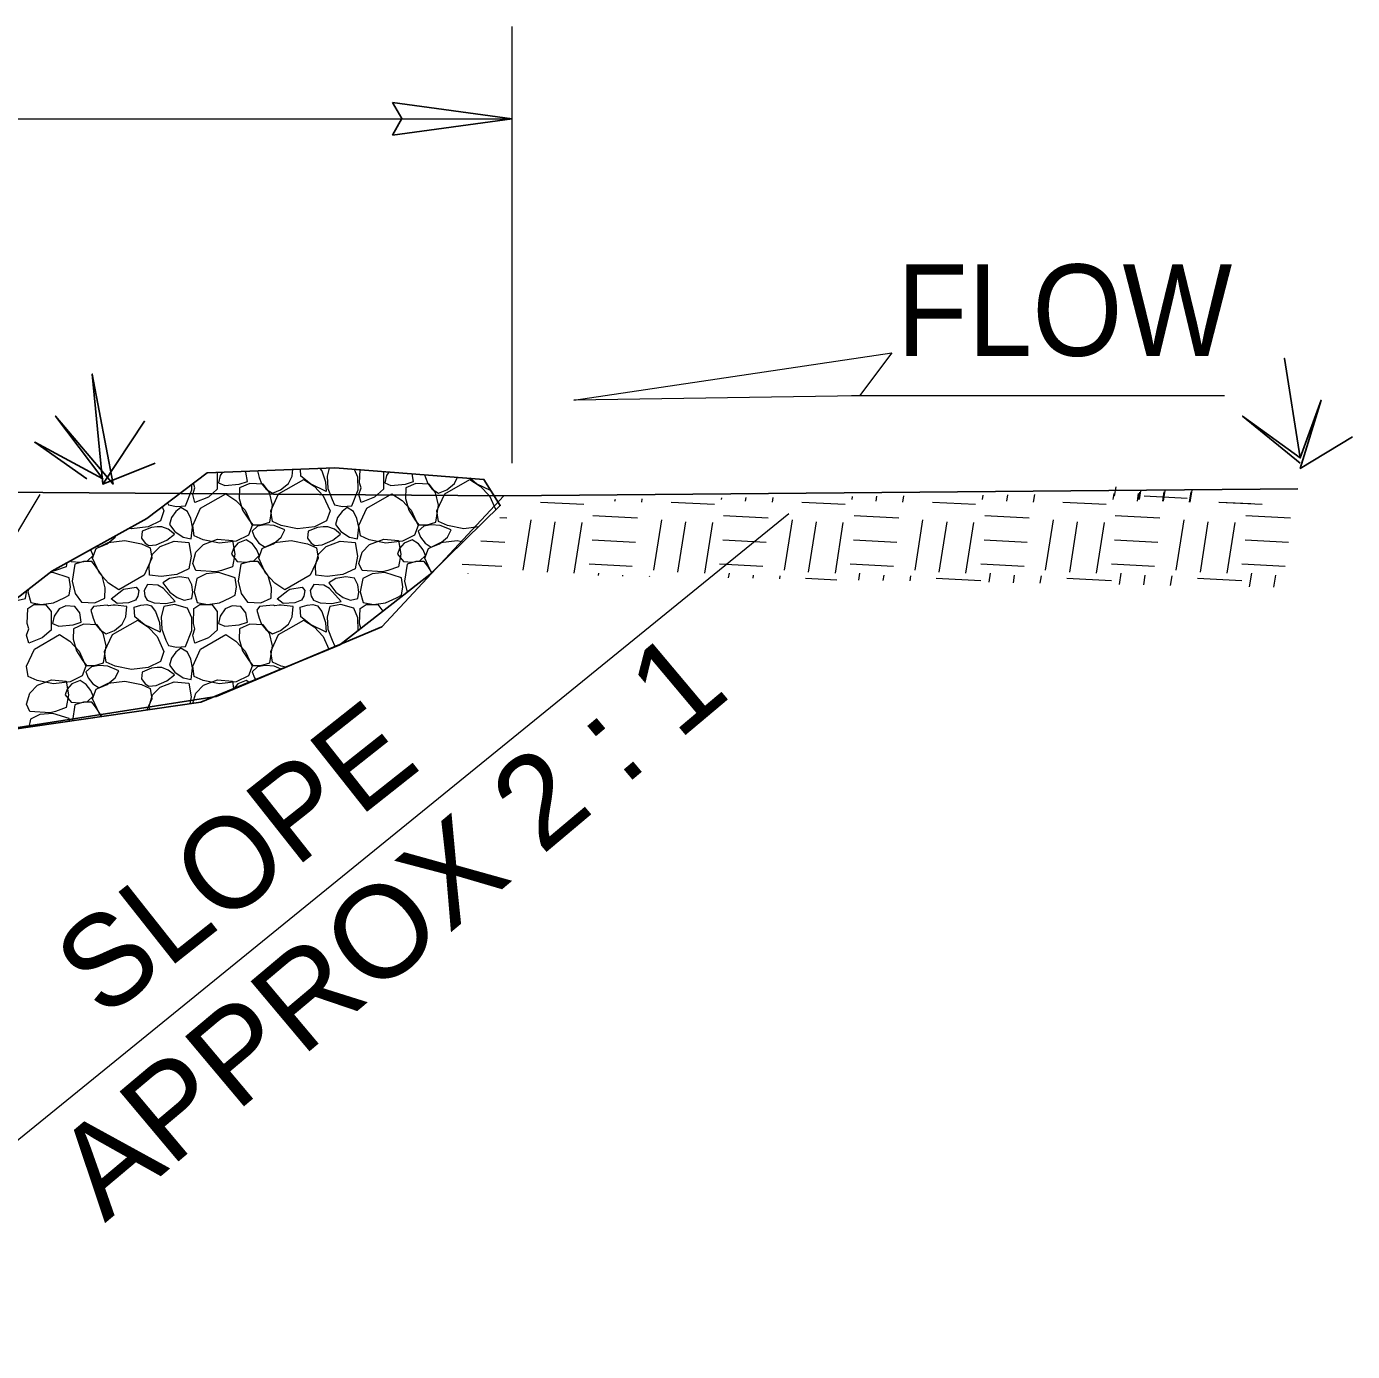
# Model space of a CAD drawing. Extents: x -120 to 879, y -38 to 233.
# Drawn here: x 768.42 to 787.28, y -5.99 to 12.85 of the extents above; entities that cross this region are included whole.
import ezdxf
from ezdxf.enums import TextEntityAlignment as Align

# ---------------------------------------------------------------- set-up
doc = ezdxf.new("R2010")
doc.units = 0
doc.header["$LTSCALE"] = 0.52
doc.layers.add('1', color=7, linetype='Continuous', lineweight=13)

msp = doc.modelspace()

# ---------------------------------------------------------------- linework, layer by layer
at = {"layer": '1'}
for p, q in [((775.3233, 6.6459), (775.3233, 12.8538)), ((685.8502, 11.5407), (775.3233, 11.5407)), ((785.4566, 7.601), (780.1516, 7.601)), ((783.892, 6.1778), (783.9122, 6.3072)), ((784.2337, 6.1303), (784.2496, 6.2314)), ((784.2437, 6.1303), (784.2627, 6.2517)), ((784.5769, 6.1024), (784.5978, 6.2352)), ((784.5869, 6.1024), (784.6109, 6.2555)), ((784.9577, 6.0898), (784.9811, 6.2394)), ((784.9677, 6.0898), (784.9943, 6.2597)), ((775.727, 6.0923), (776.3426, 6.0607)), ((776.7853, 6.1024), (776.7903, 6.1339)), ((777.1661, 6.0898), (777.1737, 6.1381)), ((777.5844, 6.0923), (778.2, 6.0607)), ((778.2995, 6.1303), (778.3027, 6.1504)), ((778.6427, 6.1024), (778.6508, 6.1542)), ((779.0235, 6.0898), (779.0342, 6.1583)), ((779.4418, 6.0923), (780.0574, 6.0607)), ((780.1569, 6.1303), (780.1632, 6.1707)), ((780.5002, 6.1024), (780.5115, 6.1744)), ((780.8809, 6.0898), (780.8948, 6.1786)), ((781.2993, 6.0923), (781.9148, 6.0607)), ((782.0143, 6.1303), (782.0238, 6.1909)), ((782.3576, 6.1024), (782.3721, 6.1947)), ((782.7383, 6.0898), (782.7554, 6.1989)), ((783.1567, 6.0923), (783.7722, 6.0607)), ((783.8718, 6.1303), (783.8844, 6.2112)), ((784.215, 6.1024), (784.2327, 6.215)), ((784.3103, 6.1803), (784.9259, 6.1487)), ((785.376, 6.0923), (785.9916, 6.0607)), ((785.386, 6.0923), (785.8288, 6.0696)), ((764.7361, -5.8647), (779.2601, 5.9296)), ((775.1452, 5.8707), (775.2481, 5.8653)), ((776.4718, 5.8984), (777.1055, 5.8653)), ((778.3293, 5.8984), (778.9629, 5.8653)), ((780.1867, 5.8984), (780.8203, 5.8653)), ((782.0441, 5.8984), (782.6777, 5.8653)), ((783.9015, 5.8984), (784.5352, 5.8653)), ((785.7589, 5.8984), (786.3926, 5.8653)), ((775.4807, 5.1214), (775.5935, 5.84)), ((775.824, 5.0936), (775.9367, 5.8122)), ((776.2047, 5.081), (776.3174, 5.7997)), ((777.3382, 5.1214), (777.4509, 5.84)), ((777.6814, 5.0936), (777.7941, 5.8122)), ((778.0622, 5.081), (778.1748, 5.7997)), ((779.1956, 5.1214), (779.3083, 5.84)), ((779.5388, 5.0936), (779.6515, 5.8122)), ((779.9196, 5.081), (780.0322, 5.7997)), ((781.053, 5.1214), (781.1658, 5.84)), ((781.3963, 5.0936), (781.5089, 5.8122)), ((781.777, 5.081), (781.8897, 5.7997)), ((782.9104, 5.1214), (783.0232, 5.84)), ((783.2537, 5.0936), (783.3663, 5.8122)), ((783.6344, 5.081), (783.7471, 5.7997)), ((784.7678, 5.1214), (784.8806, 5.84)), ((785.1111, 5.0936), (785.2237, 5.8122)), ((785.4918, 5.081), (785.6045, 5.7997)), ((774.8782, 5.5394), (775.2202, 5.5218)), ((776.4621, 5.5535), (777.0777, 5.5218)), ((778.3195, 5.5535), (778.9351, 5.5218)), ((780.1769, 5.5535), (780.7925, 5.5218)), ((782.0343, 5.5535), (782.6499, 5.5218)), ((783.8918, 5.5535), (784.5073, 5.5218)), ((785.7492, 5.5535), (786.3647, 5.5218)), ((774.6118, 5.2088), (775.1744, 5.1799)), ((776.4162, 5.2116), (777.0318, 5.1799)), ((778.2737, 5.2116), (778.8892, 5.1799)), ((780.1311, 5.2116), (780.7467, 5.1799)), ((781.9885, 5.2116), (782.6041, 5.1799)), ((783.8459, 5.2116), (784.4615, 5.1799)), ((785.7033, 5.2116), (786.3189, 5.1799)), ((774.6969, 5.0777), (774.6974, 5.081)), ((776.5493, 5.0461), (776.5548, 5.081)), ((776.8959, 5.0402), (776.898, 5.0533)), ((777.2777, 5.0337), (777.2787, 5.0407)), ((778.4018, 5.0144), (778.4122, 5.081)), ((778.7484, 5.0085), (778.7554, 5.0533)), ((779.1301, 5.002), (779.1362, 5.0407)), ((779.4974, 5.0113), (779.9422, 4.9881)), ((780.2542, 4.9828), (780.2697, 5.081)), ((780.6008, 4.9768), (780.6128, 5.0533)), ((780.9826, 4.9703), (780.9936, 5.0407)), ((781.3548, 5.0113), (781.9885, 4.9783)), ((782.1067, 4.9511), (782.1271, 5.081)), ((782.4533, 4.9452), (782.4702, 5.0533)), ((782.835, 4.9387), (782.851, 5.0407)), ((783.2122, 5.0113), (783.8459, 4.9783)), ((783.9592, 4.9194), (783.9845, 5.081)), ((784.3057, 4.9135), (784.3277, 5.0533)), ((784.6875, 4.907), (784.7084, 5.0407)), ((785.0697, 5.0113), (785.7033, 4.9783)), ((785.8116, 4.8877), (785.8419, 5.081)), ((786.1582, 4.8818), (786.1851, 5.0533))]:
    msp.add_line(p, q, dxfattribs=at)
at = {"layer": '1', "lineweight": 25}
for p, q in [((775.323, 11.5415), (773.62, 11.7755)), ((775.323, 11.5415), (773.62, 11.3075)), ((775.2055, 6.1819), (689.2164, 6.8028))]:
    msp.add_line(p, q, dxfattribs=at)
for points in [[(773.62, 11.3075), (773.7518, 11.5439), (773.62, 11.7755)], [(786.5311, 6.6448), (785.7127, 7.315), (786.5311, 6.7193), (786.3079, 8.134), (786.5311, 6.7193), (786.8288, 7.5383), (786.5311, 6.5704), (787.2752, 7.0172)], [(769.2753, 6.4215), (768.5313, 6.9427), (769.4986, 6.4215), (768.8289, 7.315), (769.6474, 6.347), (769.3497, 7.9107), (769.4986, 6.347), (770.0938, 7.2405), (769.4986, 6.347), (770.2426, 6.6448)], [(786.4964, 6.2819), (775.2055, 6.1819), (773.4683, 4.3193), (771.1107, 3.326), (767.1402, 2.7051), (763.6658, 1.8359), (761.4323, 0.5942), (760.0674, -1.2684), (758.0821, -3.8761), (756.9654, -5.1178), (754.6078, -5.987), (701.3765, -5.7387), (699.7634, -5.3661), (699.0189, -4.1244), (696.2891, 0.0975), (694.8001, 1.9601), (693.1871, 3.2018), (690.8295, 4.9402), (688.9683, 5.9336), (686.7347, 6.6787), (684.5013, 6.927), (682.3919, 7.2995), (671.5967, 7.2995)], [(767.9367, 4.4579), (768.7747, 5.1102), (770.1249, 5.8557), (770.9862, 6.508), (772.802, 6.5778), (774.9203, 6.4147), (775.1532, 6.0421), (774.1522, 5.0636), (772.8718, 4.0619), (770.8931, 3.2465), (767.8435, 2.8039)]]:
    msp.add_lwpolyline(points, dxfattribs=at)
at = {"layer": '1'}
for points in [[(776.2008, 7.5387), (780.7236, 8.2159), (780.2621, 7.6002)], [(771.9116, 5.8158), (771.8889, 5.9654), (772.0007, 6.2081), (772.3595, 6.4131), (772.5047, 6.32), (772.6353, 6.18), (772.7328, 5.9652), (772.682, 5.8254), (772.5089, 5.7412), (772.2714, 5.7133), (772.0381, 5.76)], [(771.4453, 6.2921), (771.441, 6.1427), (771.4877, 5.9748), (771.581, 5.8347), (771.632, 5.7693), (771.7489, 5.7693), (771.8747, 5.8067), (771.912, 6.0493), (771.8702, 6.2267), (771.7814, 6.3479), (771.5903, 6.3572)], [(773.8085, 6.2921), (773.8041, 6.1427), (773.8507, 5.9748), (773.9441, 5.8347), (773.9952, 5.7693), (774.112, 5.7693), (774.2378, 5.8067), (774.2752, 6.0493), (774.2332, 6.2267), (774.1445, 6.3479), (773.9535, 6.3572)], [(770.8014, 5.6104), (770.7787, 5.76), (770.8906, 6.0027), (771.2493, 6.2077), (771.3945, 6.1146), (771.5252, 5.9746), (771.6227, 5.7597), (771.5718, 5.62), (771.3987, 5.5358), (771.1612, 5.5079), (770.9278, 5.5546)], [(773.1645, 5.6104), (773.1418, 5.76), (773.2537, 6.0027), (773.6124, 6.2077), (773.7577, 6.1146), (773.8882, 5.9746), (773.9857, 5.7597), (773.9349, 5.62), (773.7618, 5.5358), (773.5243, 5.5079), (773.291, 5.5546)], [(770.7523, 5.8596), (770.7049, 5.9573), (770.6114, 6.0133), (770.5398, 5.9588), (770.4768, 5.8729), (770.4472, 5.7722), (770.5241, 5.6729), (770.6447, 5.5908), (770.7574, 5.5697), (770.7778, 5.7356)], [(773.1153, 5.8596), (773.0681, 5.9573), (772.9745, 6.0133), (772.9028, 5.9588), (772.8399, 5.8729), (772.8103, 5.7722), (772.8872, 5.6729), (773.0078, 5.5908), (773.1206, 5.5697), (773.141, 5.7356)], [(770.1007, 5.5089), (770.1552, 5.4735), (770.2593, 5.4837), (770.4099, 5.5488), (770.5181, 5.6342), (770.4312, 5.7039), (770.3378, 5.7414), (770.2724, 5.7414), (770.1928, 5.7322), (770.0589, 5.6758), (770.0507, 5.5779)], [(771.8098, 5.7693), (771.7027, 5.7506), (771.6231, 5.676), (771.656, 5.5921), (771.7212, 5.5081), (771.8098, 5.4521), (771.9266, 5.4988), (772.0385, 5.5921), (772.0897, 5.6947), (771.9357, 5.76)], [(772.4639, 5.5089), (772.5182, 5.4735), (772.6224, 5.4837), (772.7731, 5.5488), (772.8812, 5.6342), (772.7943, 5.7039), (772.701, 5.7414), (772.6356, 5.7414), (772.556, 5.7322), (772.422, 5.6758), (772.4139, 5.5779)], [(774.1728, 5.7693), (774.0657, 5.7506), (773.9862, 5.676), (774.0191, 5.5921), (774.0843, 5.5081), (774.1728, 5.4521), (774.2898, 5.4988), (774.4016, 5.5921), (774.4528, 5.6947), (774.2989, 5.76)], [(770.1753, 5.4431), (770.1981, 5.2935), (770.0862, 5.0508), (769.7274, 4.8458), (769.5822, 4.9389), (769.4516, 5.0789), (769.3541, 5.2938), (769.4049, 5.4335), (769.5781, 5.5177), (769.8156, 5.5456), (770.0489, 5.4989)], [(770.1649, 5.0508), (770.1606, 5.1908), (770.2072, 5.3493), (770.3143, 5.4614), (770.5152, 5.536), (770.7249, 5.5175), (770.7578, 5.3214), (770.7249, 5.1442), (770.5524, 5.0602), (770.3285, 5.0321)], [(770.8252, 5.1162), (770.7785, 5.2188), (770.8252, 5.3773), (770.9322, 5.4893), (771.1331, 5.5639), (771.3428, 5.5454), (771.3757, 5.3493), (771.3428, 5.1721), (771.1891, 5.1162), (771.1143, 5.0975)], [(771.5393, 5.2375), (771.6464, 5.2562), (771.726, 5.3308), (771.6931, 5.4147), (771.6278, 5.4988), (771.5393, 5.5547), (771.4224, 5.5081), (771.357, 5.4333), (771.3291, 5.3493), (771.4132, 5.2468)], [(772.5385, 5.4431), (772.5612, 5.2935), (772.4493, 5.0508), (772.0906, 4.8458), (771.9453, 4.9389), (771.8148, 5.0789), (771.7172, 5.2938), (771.7681, 5.4335), (771.9412, 5.5177), (772.1787, 5.5456), (772.412, 5.4989)], [(772.5281, 5.0508), (772.5237, 5.1908), (772.5703, 5.3493), (772.6774, 5.4614), (772.8782, 5.536), (773.0881, 5.5175), (773.121, 5.3214), (773.0881, 5.1442), (772.9156, 5.0602), (772.6916, 5.0321)], [(773.1882, 5.1162), (773.1416, 5.2188), (773.1882, 5.3773), (773.2953, 5.4893), (773.4962, 5.5639), (773.706, 5.5454), (773.7389, 5.3493), (773.706, 5.1721), (773.5522, 5.1162), (773.4774, 5.0975)], [(773.9024, 5.2375), (774.0095, 5.2562), (774.0891, 5.3308), (774.0562, 5.4147), (773.991, 5.4988), (773.9024, 5.5547), (773.7856, 5.5081), (773.7202, 5.4333), (773.6922, 5.3493), (773.7764, 5.2468)], [(769.5312, 4.7242), (769.5356, 4.8735), (769.4889, 5.0414), (769.3956, 5.1814), (769.3445, 5.2468), (769.2277, 5.2468), (769.1018, 5.2096), (769.0645, 4.9668), (769.1064, 4.7896), (769.1952, 4.6683), (769.3862, 4.6589)], [(771.8943, 4.7242), (771.8987, 4.8735), (771.852, 5.0414), (771.7587, 5.1814), (771.7077, 5.2468), (771.5907, 5.2468), (771.4649, 5.2096), (771.4277, 4.9668), (771.4695, 4.7896), (771.5582, 4.6683), (771.7493, 4.6589)], [(770.0999, 4.7525), (770.1328, 4.6964), (770.2306, 4.6592), (770.3943, 4.6498), (770.5293, 4.6779), (770.3614, 4.8643), (770.2822, 4.911), (770.1372, 4.9204), (770.0862, 4.8364)], [(770.556, 4.7363), (770.6578, 4.6979), (770.7641, 4.7217), (770.7785, 4.8106), (770.7652, 4.9162), (770.7174, 5.0093), (770.5931, 5.0287), (770.4493, 5.0052), (770.3528, 4.9429), (770.4522, 4.8085)], [(770.8402, 4.6633), (770.987, 4.6364), (771.1602, 4.6572), (771.3127, 4.7285), (771.3849, 4.7689), (771.4027, 4.8846), (771.3847, 5.0146), (771.1503, 5.0881), (770.9687, 5.0733), (770.8356, 5.0039), (770.7974, 4.8164)], [(772.4631, 4.7525), (772.496, 4.6964), (772.5937, 4.6592), (772.7574, 4.6498), (772.8924, 4.6779), (772.7245, 4.8643), (772.6453, 4.911), (772.5003, 4.9204), (772.4493, 4.8364)], [(772.9191, 4.7363), (773.021, 4.6979), (773.1273, 4.7217), (773.1416, 4.8106), (773.1282, 4.9162), (773.0806, 5.0093), (772.9562, 5.0287), (772.8124, 5.0052), (772.716, 4.9429), (772.8153, 4.8085)], [(773.2033, 4.6633), (773.3502, 4.6364), (773.5232, 4.6572), (773.6757, 4.7285), (773.7481, 4.7689), (773.7658, 4.8846), (773.7478, 5.0146), (773.5135, 5.0881), (773.3318, 5.0733), (773.1987, 5.0039), (773.1606, 4.8164)], [(769.9977, 4.7521), (769.9647, 4.696), (769.867, 4.6587), (769.7033, 4.6493), (769.6193, 4.715), (769.7687, 4.8362), (769.7966, 4.855), (769.9739, 4.8829), (770.0114, 4.836)], [(772.3607, 4.7521), (772.3278, 4.696), (772.2302, 4.6587), (772.0664, 4.6493), (771.9824, 4.715), (772.1318, 4.8362), (772.1598, 4.855), (772.337, 4.8829), (772.3745, 4.836)], [(768.4478, 4.0856), (768.4153, 4.1977), (768.4478, 4.291), (768.4248, 4.3658), (768.4341, 4.5804), (768.5181, 4.6364), (768.686, 4.6364), (768.7652, 4.5335), (768.7652, 4.2722), (768.6393, 4.1604)], [(768.8774, 4.5714), (768.8074, 4.4685), (768.7841, 4.366), (768.8728, 4.3285), (769.0781, 4.3472), (769.1947, 4.3847), (769.1714, 4.5152), (769.1014, 4.6087), (768.9756, 4.6179)], [(769.4606, 4.6179), (769.3673, 4.6085), (769.3299, 4.5525), (769.3624, 4.4406), (769.3953, 4.3567), (769.4606, 4.2727), (769.5491, 4.2167), (769.666, 4.2633), (769.7778, 4.3567), (769.8291, 4.4593), (769.8433, 4.6085), (769.6752, 4.6273), (769.6472, 4.6273), (769.5818, 4.6179), (769.5632, 4.6273)], [(770.1262, 4.6339), (770.1891, 4.6175), (770.2514, 4.5335), (770.3048, 4.3783), (770.3143, 4.2408), (770.0893, 4.3521), (769.9552, 4.4592), (769.946, 4.5992), (770.0416, 4.6246)], [(770.3664, 4.6046), (770.3291, 4.46), (770.3374, 4.2858), (770.3974, 4.1285), (770.4327, 4.0535), (770.5466, 4.0277), (770.6777, 4.036), (770.7677, 4.2646), (770.7662, 4.4467), (770.7064, 4.5846), (770.5222, 4.636)], [(770.811, 4.0856), (770.7785, 4.1977), (770.811, 4.291), (770.7878, 4.3658), (770.7972, 4.5804), (770.8812, 4.6364), (771.0491, 4.6364), (771.1282, 4.5335), (771.1282, 4.2722), (771.0024, 4.1604)], [(771.2406, 4.5714), (771.1706, 4.4685), (771.1472, 4.366), (771.236, 4.3285), (771.4412, 4.3472), (771.5578, 4.3847), (771.5345, 4.5152), (771.4645, 4.6087), (771.3387, 4.6179)], [(771.8237, 4.6179), (771.7303, 4.6085), (771.6931, 4.5525), (771.7256, 4.4406), (771.7585, 4.3567), (771.8237, 4.2727), (771.9122, 4.2167), (772.0291, 4.2633), (772.141, 4.3567), (772.1922, 4.4593), (772.2064, 4.6085), (772.0382, 4.6273), (772.0103, 4.6273), (771.9449, 4.6179), (771.9264, 4.6273)], [(772.4893, 4.6339), (772.5522, 4.6175), (772.6145, 4.5335), (772.6678, 4.3783), (772.6774, 4.2408), (772.4524, 4.3521), (772.3182, 4.4592), (772.3091, 4.5992), (772.4047, 4.6246)], [(769.0822, 4.2912), (769.0778, 4.1418), (769.1245, 3.9739), (769.2178, 3.8339), (769.2689, 3.7685), (769.3858, 3.7685), (769.5116, 3.8058), (769.5489, 4.0485), (769.507, 4.2258), (769.4182, 4.3471), (769.2273, 4.3564)], [(769.5485, 3.815), (769.5258, 3.9646), (769.6377, 4.2073), (769.9964, 4.4123), (770.1416, 4.3192), (770.2722, 4.1792), (770.3697, 3.9643), (770.3189, 3.8246), (770.1458, 3.7404), (769.9082, 3.7125), (769.6749, 3.7592)], [(771.4453, 4.2912), (771.441, 4.1418), (771.4877, 3.9739), (771.581, 3.8339), (771.632, 3.7685), (771.7489, 3.7685), (771.8747, 3.8058), (771.912, 4.0485), (771.8702, 4.2258), (771.7814, 4.3471), (771.5903, 4.3564)], [(768.4382, 3.6096), (768.4156, 3.7592), (768.5274, 4.0018), (768.8862, 4.2068), (769.0314, 4.1137), (769.162, 3.9737), (769.2595, 3.7589), (769.2087, 3.6192), (769.0356, 3.535), (768.7981, 3.5071), (768.5648, 3.5537)], [(770.8014, 3.6096), (770.7787, 3.7592), (770.8906, 4.0018), (771.2493, 4.2068), (771.3945, 4.1137), (771.5252, 3.9737), (771.6227, 3.7589), (771.5718, 3.6192), (771.3987, 3.535), (771.1612, 3.5071), (770.9278, 3.5537)], [(770.7523, 3.8587), (770.7049, 3.9564), (770.6114, 4.0125), (770.5398, 3.9579), (770.4768, 3.8721), (770.4472, 3.7714), (770.5241, 3.6721), (770.6447, 3.59), (770.7574, 3.5689), (770.7778, 3.7348)], [(769.4466, 3.7685), (769.3395, 3.7497), (769.2599, 3.6752), (769.2928, 3.5913), (769.3581, 3.5072), (769.4466, 3.4512), (769.5635, 3.4979), (769.6753, 3.5913), (769.7266, 3.6939), (769.5727, 3.7592)], [(770.1007, 3.5081), (770.1552, 3.4727), (770.2593, 3.4829), (770.4099, 3.5479), (770.5181, 3.6333), (770.4312, 3.7031), (770.3378, 3.7406), (770.2724, 3.7406), (770.1928, 3.7314), (770.0589, 3.675), (770.0507, 3.5771)], [(768.462, 3.1154), (768.4153, 3.2179), (768.462, 3.3764), (768.5691, 3.4885), (768.7699, 3.5631), (768.9797, 3.5446), (769.0127, 3.3485), (768.9797, 3.1712), (768.826, 3.1154), (768.7512, 3.0967)], [(769.1762, 3.2367), (769.2832, 3.2554), (769.3628, 3.33), (769.3299, 3.4139), (769.2647, 3.4979), (769.1762, 3.5539), (769.0593, 3.5072), (768.9939, 3.4325), (768.966, 3.3485), (769.0502, 3.246)]]:
    msp.add_lwpolyline(points, close=True, dxfattribs=at)
for points in [[(771.1282, 6.5135), (771.1282, 6.2731), (771.0024, 6.1612), (770.811, 6.0864), (770.7785, 6.1985), (770.811, 6.2918), (770.7901, 6.3594)], [(771.2025, 6.5163), (771.1706, 6.4693), (771.1472, 6.3668), (771.236, 6.3293), (771.4412, 6.3481), (771.5578, 6.3856), (771.5345, 6.516), (771.525, 6.5287)], [(771.6983, 6.5354), (771.7256, 6.4414), (771.7585, 6.3575), (771.8237, 6.2735), (771.9122, 6.2175), (772.0291, 6.2642), (772.141, 6.3575), (772.1922, 6.4602), (772.2012, 6.5547)], [(772.5883, 6.5696), (772.6145, 6.5343), (772.6678, 6.3792), (772.6774, 6.2417), (772.4524, 6.3529), (772.3182, 6.46), (772.3117, 6.559)], [(772.7216, 6.5747), (772.6922, 6.4608), (772.7006, 6.2867), (772.7606, 6.1293), (772.7957, 6.0543), (772.9098, 6.0285), (773.0408, 6.0368), (773.1307, 6.2654), (773.1293, 6.4475), (773.0822, 6.5562)], [(773.4914, 6.5248), (773.4914, 6.2731), (773.3656, 6.1612), (773.1741, 6.0864), (773.1416, 6.1985), (773.1741, 6.2918), (773.151, 6.3667), (773.159, 6.5503)], [(773.5674, 6.5189), (773.5337, 6.4693), (773.5103, 6.3668), (773.5991, 6.3293), (773.8043, 6.3481), (773.921, 6.3856), (773.9017, 6.4932)], [(774.0776, 6.4797), (774.0887, 6.4414), (774.1216, 6.3575), (774.1868, 6.2735), (774.2753, 6.2175), (774.3922, 6.2642), (774.5041, 6.3575), (774.547, 6.4435)], [(774.8417, 5.7377), (774.6345, 5.7133), (774.4012, 5.76), (774.2747, 5.8158), (774.252, 5.9654), (774.3639, 6.2081), (774.7227, 6.4131), (774.8678, 6.32), (774.9985, 6.18), (775.0894, 5.9798)], [(775.0231, 6.2503), (774.8156, 6.3529), (774.7187, 6.4303)], [(770.4207, 6.0797), (770.4327, 6.0543), (770.5466, 6.0285), (770.6777, 6.0368), (770.7677, 6.2654), (770.767, 6.342)], [(768.6057, 6.1981), (768.1593, 5.4535), (768.0849, 4.6345), (768.1593, 5.6024), (767.5641, 6.1237)], [(770.3441, 6.0217), (770.3697, 5.9652), (770.3189, 5.8254), (770.1458, 5.7412), (769.9082, 5.7133), (769.8781, 5.7193)], [(769.4221, 5.4676), (769.4466, 5.4521), (769.5635, 5.4988), (769.6753, 5.5921), (769.6859, 5.6132)], [(774.1748, 5.0857), (774.0803, 5.2938), (774.1312, 5.4335), (774.3043, 5.5177), (774.5418, 5.5456), (774.6277, 5.5284)], [(769.0414, 5.2575), (769.0502, 5.2468), (769.1762, 5.2375), (769.2832, 5.2562), (769.3628, 5.3308), (769.3299, 5.4147), (769.3288, 5.4162)], [(768.9903, 5.2292), (768.9797, 5.1721), (768.826, 5.1162), (768.7618, 5.1002)], [(774.1813, 5.0921), (774.1218, 5.1814), (774.0707, 5.2468), (773.9539, 5.2468), (773.8281, 5.2096), (773.7908, 4.9668), (773.8278, 4.8098)], [(768.4413, 4.8507), (768.4343, 4.8164), (768.477, 4.6633), (768.6239, 4.6364), (768.797, 4.6572), (768.9495, 4.7285), (769.0218, 4.7689), (769.0395, 4.8846), (769.0216, 5.0146), (768.7872, 5.0881), (768.7415, 5.0843)], [(768.2613, 4.7105), (768.2948, 4.6979), (768.401, 4.7217), (768.4153, 4.8106), (768.4131, 4.8287)], [(773.1307, 4.2644), (773.1307, 4.2646), (773.1293, 4.4467), (773.0695, 4.5846), (772.8853, 4.636), (772.7295, 4.6046), (772.6922, 4.46), (772.7006, 4.2858), (772.7606, 4.1285), (772.7957, 4.0535), (772.8317, 4.0453)], [(773.1722, 4.2969), (773.151, 4.3658), (773.1603, 4.5804), (773.2443, 4.6364), (773.4122, 4.6364), (773.4851, 4.5417)], [(772.1047, 3.7458), (772.0381, 3.7592), (771.9116, 3.815), (771.8889, 3.9646), (772.0007, 4.2073), (772.3595, 4.4123), (772.5047, 4.3192), (772.6353, 4.1792), (772.7174, 3.9983)], [(772.0351, 3.7171), (771.9357, 3.7592), (771.8098, 3.7685), (771.7027, 3.7497), (771.6231, 3.6752), (771.656, 3.5913), (771.6738, 3.5682)], [(769.4851, 3.0422), (769.4516, 3.0781), (769.3541, 3.2929), (769.4049, 3.4327), (769.5781, 3.5168), (769.8156, 3.5448), (770.0489, 3.4981), (770.1753, 3.4423), (770.1981, 3.2927), (770.1254, 3.1351)], [(770.1621, 3.1404), (770.1606, 3.19), (770.2072, 3.3485), (770.3143, 3.4606), (770.5152, 3.5352), (770.7249, 3.5167), (770.7578, 3.3206), (770.7399, 3.2243)], [(770.7822, 3.2304), (770.8252, 3.3764), (770.9322, 3.4885), (771.1331, 3.5631), (771.3428, 3.5446), (771.3605, 3.4392)], [(771.5787, 3.529), (771.5393, 3.5539), (771.4224, 3.5072), (771.3641, 3.4406)], [(769.4876, 3.0425), (769.3956, 3.1806), (769.3445, 3.246), (769.2277, 3.246), (769.1018, 3.2087), (769.0669, 2.9815)], [(769.0268, 2.9757), (769.0216, 3.0137), (768.7872, 3.0873), (768.6056, 3.0725), (768.4724, 3.0031), (768.4498, 2.8919)]]:
    msp.add_lwpolyline(points, dxfattribs=at)

# ---------------------------------------------------------------- texts
at = {"layer": '1', "width": 0.95}
msp.add_text('FLOW', height=1.3, dxfattribs=at).set_placement((783.1787, 8.1708), align=Align.CENTER)
at = {"layer": '1', "width": 1.05}
msp.add_text('APPROX 2 : 1', height=1.3, rotation=40.053, dxfattribs=at).set_placement((773.9945, -0.4111), align=Align.CENTER)
at = {"layer": '1'}
msp.add_text('SLOPE', height=1.3, rotation=38.348, dxfattribs=at).set_placement((771.7823, 0.5196), align=Align.CENTER)

doc.saveas('drawing.dxf')
